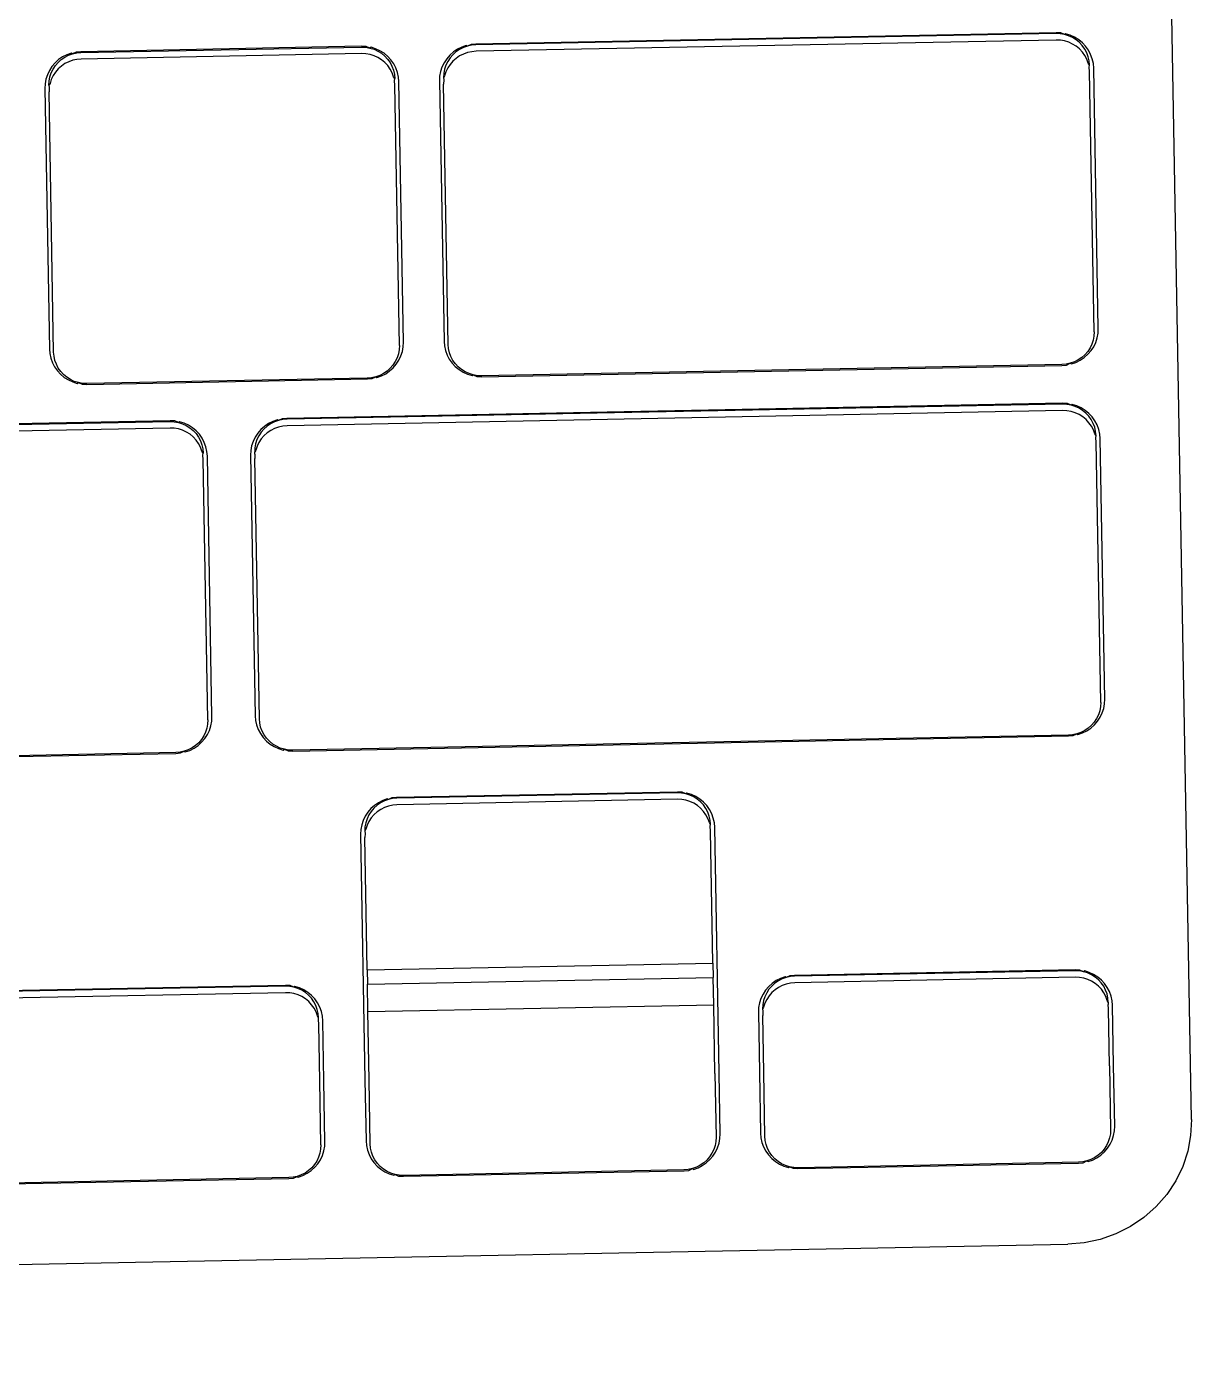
# Model space of a CAD drawing. Header units: millimetres. Extents: x -9564 to 100156, y -26854 to 24346.
# Drawn here: x 67172 to 67221.1, y -3051.8 to -2996 of the extents above; entities that cross this region are included whole.
import ezdxf

# ---------------------------------------------------------------- set-up
doc = ezdxf.new("R2010")
doc.units = ezdxf.units.MM
doc.header["$LTSCALE"] = 100
doc.layers.add('Muebles', color=112, linetype='Continuous')

msp = doc.modelspace()

# ---------------------------------------------------------------- linework, layer by layer
at = {"layer": 'Muebles'}
for p, q in [((67221.076, -3041.999), (67219.173, -2934.148)), ((67190.756, -2996.735), (67190.603, -2996.806)), ((67190.954, -2996.718), (67190.756, -2996.735)), ((67215.378, -2996.242), (67190.954, -2996.718)), ((67215.373, -2996.277), (67190.961, -2996.753)), ((67215.377, -2996.55), (67190.965, -2997.026)), ((67215.554, -2996.285), (67215.373, -2996.277)), ((67215.559, -2996.558), (67215.377, -2996.55)), ((67215.576, -2996.251), (67215.378, -2996.242)), ((67215.732, -2996.316), (67215.554, -2996.285)), ((67215.737, -2996.589), (67215.559, -2996.558)), ((67215.732, -2996.316), (67215.576, -2996.251)), ((67215.778, -2996.286), (67215.732, -2996.316)), ((67215.905, -2996.37), (67215.732, -2996.316)), ((67215.91, -2996.643), (67215.737, -2996.589)), ((67215.973, -2996.346), (67215.778, -2996.286)), ((67216.069, -2996.445), (67215.905, -2996.37)), ((67216.074, -2996.718), (67215.91, -2996.643)), ((67216.158, -2996.431), (67215.973, -2996.346)), ((67216.222, -2996.54), (67216.069, -2996.445)), ((67216.227, -2996.813), (67216.074, -2996.718)), ((67216.33, -2996.538), (67216.158, -2996.431)), ((67216.36, -2996.654), (67216.222, -2996.54)), ((67216.486, -2996.667), (67216.33, -2996.538)), ((67216.482, -2996.785), (67216.36, -2996.654)), ((67216.623, -2996.814), (67216.486, -2996.667)), ((67173.565, -2997.262), (67173.398, -2997.376)), ((67173.507, -2997.373), (67173.655, -2997.272)), ((67173.746, -2997.17), (67173.565, -2997.262)), ((67173.655, -2997.272), (67173.814, -2997.19)), ((67173.937, -2997.102), (67173.746, -2997.17)), ((67173.814, -2997.19), (67173.983, -2997.13)), ((67173.983, -2997.13), (67173.937, -2997.102)), ((67174.135, -2997.059), (67173.983, -2997.13)), ((67173.983, -2997.13), (67174.159, -2997.092)), ((67174.332, -2997.042), (67174.135, -2997.059)), ((67174.159, -2997.092), (67174.338, -2997.077)), ((67186.149, -2996.812), (67174.332, -2997.042)), ((67174.338, -2997.077), (67186.143, -2996.847)), ((67186.148, -2997.12), (67174.343, -2997.35)), ((67186.143, -2996.847), (67186.323, -2996.855)), ((67186.328, -2997.128), (67186.148, -2997.12)), ((67186.346, -2996.821), (67186.149, -2996.812)), ((67186.323, -2996.855), (67186.5, -2996.886)), ((67186.504, -2997.159), (67186.328, -2997.128)), ((67186.5, -2996.886), (67186.346, -2996.821)), ((67186.545, -2996.856), (67186.5, -2996.886)), ((67186.5, -2996.886), (67186.671, -2996.94)), ((67186.676, -2997.213), (67186.504, -2997.159)), ((67186.739, -2996.916), (67186.545, -2996.856)), ((67186.671, -2996.94), (67186.833, -2997.015)), ((67186.838, -2997.288), (67186.676, -2997.213)), ((67186.922, -2997.001), (67186.739, -2996.916)), ((67186.833, -2997.015), (67186.984, -2997.11)), ((67186.989, -2997.383), (67186.838, -2997.288)), ((67187.093, -2997.109), (67186.922, -2997.001)), ((67186.984, -2997.11), (67187.121, -2997.224)), ((67187.248, -2997.237), (67187.093, -2997.109)), ((67187.121, -2997.224), (67187.242, -2997.355)), ((67187.384, -2997.385), (67187.248, -2997.237)), ((67189.862, -2997.186), (67189.73, -2997.338)), ((67189.87, -2997.303), (67189.771, -2997.452)), ((67190.013, -2997.051), (67189.862, -2997.186)), ((67189.987, -2997.168), (67189.87, -2997.303)), ((67190.121, -2997.049), (67189.987, -2997.168)), ((67190.182, -2996.937), (67190.013, -2997.051)), ((67190.27, -2996.948), (67190.121, -2997.049)), ((67190.275, -2997.221), (67190.126, -2997.322)), ((67190.363, -2996.846), (67190.182, -2996.937)), ((67190.432, -2996.866), (67190.27, -2996.948)), ((67190.437, -2997.139), (67190.275, -2997.221)), ((67190.556, -2996.778), (67190.363, -2996.846)), ((67190.603, -2996.806), (67190.432, -2996.866)), ((67190.607, -2997.079), (67190.437, -2997.139)), ((67190.603, -2996.806), (67190.556, -2996.778)), ((67190.78, -2996.768), (67190.603, -2996.806)), ((67190.785, -2997.041), (67190.607, -2997.079)), ((67190.961, -2996.753), (67190.78, -2996.768)), ((67190.965, -2997.026), (67190.785, -2997.041)), ((67216.365, -2996.927), (67216.227, -2996.813)), ((67216.487, -2997.058), (67216.365, -2996.927)), ((67216.586, -2996.93), (67216.482, -2996.785)), ((67216.59, -2997.203), (67216.487, -2997.058)), ((67216.669, -2997.087), (67216.586, -2996.93)), ((67216.674, -2997.36), (67216.59, -2997.203)), ((67216.74, -2996.978), (67216.623, -2996.814)), ((67216.73, -2997.253), (67216.669, -2997.087)), ((67216.768, -2997.426), (67216.73, -2997.253)), ((67216.833, -2997.155), (67216.74, -2996.978)), ((67216.903, -2997.342), (67216.833, -2997.155)), ((67173.008, -2997.831), (67172.922, -2998.011)), ((67173.117, -2997.663), (67173.008, -2997.831)), ((67173.084, -2997.936), (67173.161, -2997.776)), ((67173.248, -2997.51), (67173.117, -2997.663)), ((67173.161, -2997.776), (67173.258, -2997.627)), ((67173.398, -2997.376), (67173.248, -2997.51)), ((67173.258, -2997.627), (67173.374, -2997.492)), ((67173.379, -2997.765), (67173.263, -2997.9)), ((67173.374, -2997.492), (67173.507, -2997.373)), ((67173.512, -2997.646), (67173.379, -2997.765)), ((67173.659, -2997.545), (67173.512, -2997.646)), ((67173.819, -2997.463), (67173.659, -2997.545)), ((67173.988, -2997.403), (67173.819, -2997.463)), ((67174.164, -2997.365), (67173.988, -2997.403)), ((67174.343, -2997.35), (67174.164, -2997.365)), ((67187.126, -2997.497), (67186.989, -2997.383)), ((67187.247, -2997.628), (67187.126, -2997.497)), ((67187.242, -2997.355), (67187.345, -2997.5)), ((67187.349, -2997.773), (67187.247, -2997.628)), ((67187.345, -2997.5), (67187.427, -2997.657)), ((67187.432, -2997.93), (67187.349, -2997.773)), ((67187.499, -2997.548), (67187.384, -2997.385)), ((67187.427, -2997.657), (67187.488, -2997.823)), ((67187.488, -2997.823), (67187.526, -2997.996)), ((67187.592, -2997.725), (67187.499, -2997.548)), ((67187.66, -2997.912), (67187.592, -2997.725)), ((67189.532, -2997.687), (67189.469, -2997.877)), ((67189.619, -2997.506), (67189.532, -2997.687)), ((67189.639, -2997.781), (67189.606, -2997.955)), ((67189.73, -2997.338), (67189.619, -2997.506)), ((67189.694, -2997.613), (67189.639, -2997.781)), ((67189.771, -2997.452), (67189.694, -2997.613)), ((67189.776, -2997.725), (67189.699, -2997.886)), ((67189.875, -2997.577), (67189.776, -2997.725)), ((67189.992, -2997.441), (67189.875, -2997.577)), ((67190.126, -2997.322), (67189.992, -2997.441)), ((67216.735, -2997.526), (67216.674, -2997.36)), ((67216.783, -2997.602), (67216.735, -2997.526)), ((67216.783, -2997.602), (67216.768, -2997.426)), ((67216.773, -2997.699), (67216.783, -2997.602)), ((67216.788, -2997.875), (67216.773, -2997.699)), ((67216.946, -2997.537), (67216.903, -2997.342)), ((67216.962, -2997.729), (67216.946, -2997.537)), ((67217.156, -3008.701), (67216.962, -2997.729)), ((67172.824, -2998.397), (67172.814, -2998.59)), ((67172.86, -2998.201), (67172.824, -2998.397)), ((67172.922, -2998.011), (67172.86, -2998.201)), ((67172.989, -2998.456), (67172.997, -2998.279)), ((67173.034, -2998.378), (67172.989, -2998.456)), ((67172.997, -2998.279), (67173.029, -2998.105)), ((67173.029, -2998.105), (67173.084, -2997.936)), ((67173.089, -2998.209), (67173.034, -2998.378)), ((67173.166, -2998.049), (67173.089, -2998.209)), ((67173.263, -2997.9), (67173.166, -2998.049)), ((67187.492, -2998.096), (67187.432, -2997.93)), ((67187.541, -2998.172), (67187.492, -2998.096)), ((67187.526, -2997.996), (67187.541, -2998.172)), ((67187.53, -2998.269), (67187.541, -2998.172)), ((67187.545, -2998.445), (67187.53, -2998.269)), ((67187.703, -2998.107), (67187.66, -2997.912)), ((67187.719, -2998.3), (67187.703, -2998.107)), ((67187.913, -3009.271), (67187.719, -2998.3)), ((67189.433, -2998.073), (67189.423, -2998.266)), ((67189.423, -2998.266), (67189.617, -3009.238)), ((67189.469, -2997.877), (67189.433, -2998.073)), ((67189.606, -2997.955), (67189.598, -2998.132)), ((67189.644, -2998.054), (67189.598, -2998.132)), ((67189.598, -2998.132), (67189.611, -2998.228)), ((67189.611, -2998.228), (67189.602, -2998.405)), ((67189.796, -3009.365), (67189.602, -2998.405)), ((67189.699, -2997.886), (67189.644, -2998.054)), ((67216.982, -3008.835), (67216.788, -2997.875)), ((67172.814, -2998.59), (67173.008, -3009.562)), ((67172.989, -2998.456), (67173.002, -2998.552)), ((67173.002, -2998.552), (67172.993, -2998.729)), ((67173.187, -3009.689), (67172.993, -2998.729)), ((67187.739, -3009.405), (67187.545, -2998.445)), ((67216.973, -3009.012), (67216.94, -3009.186)), ((67216.982, -3008.835), (67216.973, -3009.012)), ((67217.11, -3009.091), (67217.146, -3008.895)), ((67217.146, -3008.895), (67217.156, -3008.701)), ((67173.008, -3009.562), (67173.024, -3009.754)), ((67187.73, -3009.582), (67187.698, -3009.756)), ((67187.739, -3009.405), (67187.73, -3009.582)), ((67187.867, -3009.66), (67187.903, -3009.464)), ((67187.903, -3009.464), (67187.913, -3009.271)), ((67189.617, -3009.238), (67189.633, -3009.431)), ((67189.633, -3009.431), (67189.677, -3009.625)), ((67189.811, -3009.542), (67189.796, -3009.365)), ((67189.849, -3009.714), (67189.811, -3009.542)), ((67216.808, -3009.515), (67216.709, -3009.664)), ((67216.885, -3009.355), (67216.808, -3009.515)), ((67216.849, -3009.629), (67216.96, -3009.461)), ((67216.94, -3009.186), (67216.885, -3009.355)), ((67216.96, -3009.461), (67217.047, -3009.281)), ((67217.047, -3009.281), (67217.11, -3009.091)), ((67173.024, -3009.754), (67173.067, -3009.949)), ((67173.067, -3009.949), (67173.135, -3010.136)), ((67173.135, -3010.136), (67173.228, -3010.313)), ((67173.202, -3009.865), (67173.187, -3009.689)), ((67173.24, -3010.038), (67173.202, -3009.865)), ((67173.3, -3010.204), (67173.24, -3010.038)), ((67187.567, -3010.085), (67187.469, -3010.234)), ((67187.643, -3009.925), (67187.567, -3010.085)), ((67187.61, -3010.198), (67187.719, -3010.031)), ((67187.698, -3009.756), (67187.643, -3009.925)), ((67187.719, -3010.031), (67187.806, -3009.85)), ((67187.806, -3009.85), (67187.867, -3009.66)), ((67189.677, -3009.625), (67189.746, -3009.813)), ((67189.746, -3009.813), (67189.839, -3009.99)), ((67189.839, -3009.99), (67189.956, -3010.153)), ((67189.91, -3009.881), (67189.849, -3009.714)), ((67189.994, -3010.038), (67189.91, -3009.881)), ((67189.956, -3010.153), (67190.093, -3010.301)), ((67190.097, -3010.183), (67189.994, -3010.038)), ((67216.147, -3010.101), (67215.977, -3010.161)), ((67216.023, -3010.19), (67216.216, -3010.122)), ((67216.309, -3010.02), (67216.147, -3010.101)), ((67216.216, -3010.122), (67216.398, -3010.03)), ((67216.458, -3009.918), (67216.309, -3010.02)), ((67216.398, -3010.03), (67216.566, -3009.916)), ((67216.592, -3009.799), (67216.458, -3009.918)), ((67216.566, -3009.916), (67216.717, -3009.782)), ((67216.709, -3009.664), (67216.592, -3009.799)), ((67216.717, -3009.782), (67216.849, -3009.629)), ((67173.228, -3010.313), (67173.344, -3010.477)), ((67173.383, -3010.361), (67173.3, -3010.204)), ((67173.344, -3010.477), (67173.48, -3010.624)), ((67173.485, -3010.506), (67173.383, -3010.361)), ((67173.48, -3010.624), (67173.634, -3010.752)), ((67173.606, -3010.637), (67173.485, -3010.506)), ((67173.743, -3010.751), (67173.606, -3010.637)), ((67186.913, -3010.671), (67186.744, -3010.731)), ((67186.791, -3010.759), (67186.982, -3010.691)), ((67187.073, -3010.589), (67186.913, -3010.671)), ((67186.982, -3010.691), (67187.162, -3010.6)), ((67187.22, -3010.488), (67187.073, -3010.589)), ((67187.162, -3010.6), (67187.329, -3010.485)), ((67187.353, -3010.369), (67187.22, -3010.488)), ((67187.329, -3010.485), (67187.479, -3010.351)), ((67187.469, -3010.234), (67187.353, -3010.369)), ((67187.479, -3010.351), (67187.61, -3010.198)), ((67190.093, -3010.301), (67190.249, -3010.429)), ((67190.219, -3010.313), (67190.097, -3010.183)), ((67190.357, -3010.427), (67190.219, -3010.313)), ((67190.249, -3010.429), (67190.421, -3010.536)), ((67190.51, -3010.522), (67190.357, -3010.427)), ((67190.421, -3010.536), (67190.606, -3010.621)), ((67190.674, -3010.597), (67190.51, -3010.522)), ((67190.606, -3010.621), (67190.801, -3010.681)), ((67190.847, -3010.651), (67190.674, -3010.597)), ((67190.801, -3010.681), (67190.847, -3010.651)), ((67191.025, -3010.682), (67190.847, -3010.651)), ((67190.847, -3010.651), (67191.003, -3010.716)), ((67191.207, -3010.69), (67191.025, -3010.682)), ((67191.201, -3010.725), (67215.625, -3010.249)), ((67215.619, -3010.214), (67191.207, -3010.69)), ((67215.799, -3010.199), (67215.619, -3010.214)), ((67215.625, -3010.249), (67215.823, -3010.233)), ((67215.977, -3010.161), (67215.799, -3010.199)), ((67215.823, -3010.233), (67215.977, -3010.161)), ((67215.977, -3010.161), (67216.023, -3010.19)), ((67173.634, -3010.752), (67173.805, -3010.86)), ((67173.894, -3010.846), (67173.743, -3010.751)), ((67173.805, -3010.86), (67173.989, -3010.945)), ((67174.057, -3010.921), (67173.894, -3010.846)), ((67173.989, -3010.945), (67174.182, -3011.005)), ((67174.228, -3010.975), (67174.057, -3010.921)), ((67174.182, -3011.005), (67174.228, -3010.975)), ((67174.404, -3011.006), (67174.228, -3010.975)), ((67174.228, -3010.975), (67174.382, -3011.04)), ((67174.382, -3011.04), (67174.579, -3011.049)), ((67174.584, -3011.014), (67174.404, -3011.006)), ((67174.579, -3011.049), (67186.396, -3010.819)), ((67186.389, -3010.784), (67174.584, -3011.014)), ((67186.568, -3010.769), (67186.389, -3010.784)), ((67186.396, -3010.819), (67186.592, -3010.802)), ((67186.744, -3010.731), (67186.568, -3010.769)), ((67186.592, -3010.802), (67186.744, -3010.731)), ((67186.744, -3010.731), (67186.791, -3010.759)), ((67191.003, -3010.716), (67191.201, -3010.725)), ((67215.653, -3011.845), (67183.004, -3012.482)), ((67215.648, -3011.881), (67183.011, -3012.517)), ((67215.653, -3012.154), (67183.015, -3012.79)), ((67215.829, -3011.889), (67215.648, -3011.881)), ((67215.852, -3011.854), (67215.653, -3011.845)), ((67215.834, -3012.162), (67215.653, -3012.154)), ((67216.008, -3011.92), (67215.829, -3011.889)), ((67216.012, -3012.193), (67215.834, -3012.162)), ((67216.008, -3011.92), (67215.852, -3011.854)), ((67216.053, -3011.889), (67216.008, -3011.92)), ((67216.18, -3011.973), (67216.008, -3011.92)), ((67216.185, -3012.246), (67216.012, -3012.193)), ((67216.248, -3011.95), (67216.053, -3011.889)), ((67216.345, -3012.048), (67216.18, -3011.973)), ((67216.349, -3012.321), (67216.185, -3012.246)), ((67216.433, -3012.034), (67216.248, -3011.95)), ((67216.497, -3012.143), (67216.345, -3012.048)), ((67216.502, -3012.416), (67216.349, -3012.321)), ((67216.605, -3012.142), (67216.433, -3012.034)), ((67216.636, -3012.257), (67216.497, -3012.143)), ((67216.761, -3012.27), (67216.605, -3012.142)), ((67216.758, -3012.388), (67216.636, -3012.257)), ((67216.861, -3012.533), (67216.758, -3012.388)), ((67216.899, -3012.417), (67216.761, -3012.27)), ((67178.086, -3012.578), (67166.269, -3012.808)), ((67166.275, -3012.843), (67178.081, -3012.613)), ((67178.086, -3012.886), (67166.28, -3013.116)), ((67178.081, -3012.613), (67178.26, -3012.621)), ((67178.283, -3012.587), (67178.086, -3012.578)), ((67178.265, -3012.894), (67178.086, -3012.886)), ((67178.26, -3012.621), (67178.437, -3012.652)), ((67178.442, -3012.925), (67178.265, -3012.894)), ((67178.437, -3012.652), (67178.283, -3012.587)), ((67178.483, -3012.622), (67178.437, -3012.652)), ((67178.437, -3012.652), (67178.608, -3012.705)), ((67178.613, -3012.978), (67178.442, -3012.925)), ((67178.676, -3012.682), (67178.483, -3012.622)), ((67178.608, -3012.705), (67178.771, -3012.781)), ((67178.86, -3012.767), (67178.676, -3012.682)), ((67178.771, -3012.781), (67178.922, -3012.876)), ((67179.03, -3012.874), (67178.86, -3012.767)), ((67178.922, -3012.876), (67179.059, -3012.99)), ((67179.185, -3013.003), (67179.03, -3012.874)), ((67182.063, -3012.815), (67181.912, -3012.949)), ((67182.037, -3012.932), (67181.92, -3013.067)), ((67182.171, -3012.812), (67182.037, -3012.932)), ((67182.231, -3012.701), (67182.063, -3012.815)), ((67182.32, -3012.711), (67182.171, -3012.812)), ((67182.413, -3012.609), (67182.231, -3012.701)), ((67182.482, -3012.63), (67182.32, -3012.711)), ((67182.487, -3012.903), (67182.325, -3012.984)), ((67182.606, -3012.541), (67182.413, -3012.609)), ((67182.652, -3012.57), (67182.482, -3012.63)), ((67182.657, -3012.843), (67182.487, -3012.903)), ((67182.652, -3012.57), (67182.606, -3012.541)), ((67182.806, -3012.498), (67182.652, -3012.57)), ((67182.83, -3012.532), (67182.652, -3012.57)), ((67182.835, -3012.805), (67182.657, -3012.843)), ((67183.004, -3012.482), (67182.806, -3012.498)), ((67183.011, -3012.517), (67182.83, -3012.532)), ((67183.015, -3012.79), (67182.835, -3012.805)), ((67216.64, -3012.53), (67216.502, -3012.416)), ((67216.762, -3012.661), (67216.64, -3012.53)), ((67216.866, -3012.806), (67216.762, -3012.661)), ((67216.944, -3012.69), (67216.861, -3012.533)), ((67216.949, -3012.963), (67216.866, -3012.806)), ((67217.015, -3012.581), (67216.899, -3012.417)), ((67217.005, -3012.856), (67216.944, -3012.69)), ((67217.044, -3013.029), (67217.005, -3012.856)), ((67217.109, -3012.758), (67217.015, -3012.581)), ((67217.178, -3012.945), (67217.109, -3012.758)), ((67217.221, -3013.14), (67217.178, -3012.945)), ((67178.775, -3013.054), (67178.613, -3012.978)), ((67178.926, -3013.149), (67178.775, -3013.054)), ((67179.064, -3013.263), (67178.926, -3013.149)), ((67179.059, -3012.99), (67179.18, -3013.12)), ((67179.184, -3013.393), (67179.064, -3013.263)), ((67179.18, -3013.12), (67179.282, -3013.265)), ((67179.287, -3013.538), (67179.184, -3013.393)), ((67179.321, -3013.15), (67179.185, -3013.003)), ((67179.282, -3013.265), (67179.364, -3013.422)), ((67179.437, -3013.314), (67179.321, -3013.15)), ((67179.364, -3013.422), (67179.425, -3013.589)), ((67179.529, -3013.491), (67179.437, -3013.314)), ((67179.598, -3013.678), (67179.529, -3013.491)), ((67181.582, -3013.45), (67181.519, -3013.64)), ((67181.669, -3013.27), (67181.582, -3013.45)), ((67181.78, -3013.102), (67181.669, -3013.27)), ((67181.744, -3013.376), (67181.689, -3013.545)), ((67181.821, -3013.216), (67181.744, -3013.376)), ((67181.826, -3013.489), (67181.749, -3013.649)), ((67181.912, -3012.949), (67181.78, -3013.102)), ((67181.92, -3013.067), (67181.821, -3013.216)), ((67181.924, -3013.34), (67181.826, -3013.489)), ((67182.042, -3013.205), (67181.924, -3013.34)), ((67182.176, -3013.086), (67182.042, -3013.205)), ((67182.325, -3012.984), (67182.176, -3013.086)), ((67217.01, -3013.129), (67216.949, -3012.963)), ((67217.059, -3013.205), (67217.01, -3013.129)), ((67217.059, -3013.205), (67217.044, -3013.029)), ((67217.049, -3013.302), (67217.059, -3013.205)), ((67217.063, -3013.478), (67217.049, -3013.302)), ((67217.257, -3024.439), (67217.063, -3013.478)), ((67217.238, -3013.333), (67217.221, -3013.14)), ((67217.431, -3024.304), (67217.238, -3013.333)), ((67179.369, -3013.696), (67179.287, -3013.538)), ((67179.43, -3013.862), (67179.369, -3013.696)), ((67179.425, -3013.589), (67179.463, -3013.762)), ((67179.478, -3013.938), (67179.43, -3013.862)), ((67179.463, -3013.762), (67179.478, -3013.938)), ((67179.468, -3014.035), (67179.478, -3013.938)), ((67179.483, -3014.211), (67179.468, -3014.035)), ((67179.64, -3013.872), (67179.598, -3013.678)), ((67179.657, -3014.065), (67179.64, -3013.872)), ((67179.85, -3025.037), (67179.657, -3014.065)), ((67181.483, -3013.836), (67181.473, -3014.03)), ((67181.473, -3014.03), (67181.667, -3025.001)), ((67181.519, -3013.64), (67181.483, -3013.836)), ((67181.656, -3013.719), (67181.648, -3013.895)), ((67181.693, -3013.818), (67181.648, -3013.895)), ((67181.661, -3013.992), (67181.648, -3013.895)), ((67181.661, -3013.992), (67181.652, -3014.168)), ((67181.689, -3013.545), (67181.656, -3013.719)), ((67181.749, -3013.649), (67181.693, -3013.818)), ((67179.676, -3025.171), (67179.483, -3014.211)), ((67181.846, -3025.129), (67181.652, -3014.168)), ((67217.248, -3024.615), (67217.216, -3024.789)), ((67217.257, -3024.439), (67217.248, -3024.615)), ((67217.385, -3024.694), (67217.421, -3024.498)), ((67217.421, -3024.498), (67217.431, -3024.304)), ((67179.676, -3025.171), (67179.667, -3025.348)), ((67179.805, -3025.426), (67179.841, -3025.23)), ((67179.841, -3025.23), (67179.85, -3025.037)), ((67181.667, -3025.001), (67181.683, -3025.194)), ((67181.683, -3025.194), (67181.727, -3025.389)), ((67181.861, -3025.305), (67181.846, -3025.129)), ((67217.083, -3025.118), (67216.985, -3025.267)), ((67216.993, -3025.385), (67217.125, -3025.232)), ((67217.16, -3024.958), (67217.083, -3025.118)), ((67217.125, -3025.232), (67217.235, -3025.064)), ((67217.216, -3024.789), (67217.16, -3024.958)), ((67217.235, -3025.064), (67217.323, -3024.884)), ((67217.323, -3024.884), (67217.385, -3024.694)), ((67179.581, -3025.69), (67179.504, -3025.851)), ((67179.547, -3025.964), (67179.657, -3025.796)), ((67179.635, -3025.522), (67179.581, -3025.69)), ((67179.667, -3025.348), (67179.635, -3025.522)), ((67179.657, -3025.796), (67179.743, -3025.616)), ((67179.743, -3025.616), (67179.805, -3025.426)), ((67181.727, -3025.389), (67181.796, -3025.576)), ((67181.796, -3025.576), (67181.889, -3025.753)), ((67181.899, -3025.478), (67181.861, -3025.305)), ((67181.889, -3025.753), (67182.006, -3025.917)), ((67181.96, -3025.644), (67181.899, -3025.478)), ((67182.043, -3025.801), (67181.96, -3025.644)), ((67216.252, -3025.764), (67216.075, -3025.802)), ((67216.098, -3025.836), (67216.252, -3025.764)), ((67216.423, -3025.704), (67216.252, -3025.764)), ((67216.252, -3025.764), (67216.298, -3025.793)), ((67216.298, -3025.793), (67216.491, -3025.725)), ((67216.584, -3025.623), (67216.423, -3025.704)), ((67216.491, -3025.725), (67216.673, -3025.633)), ((67216.733, -3025.522), (67216.584, -3025.623)), ((67216.673, -3025.633), (67216.841, -3025.519)), ((67216.867, -3025.402), (67216.733, -3025.522)), ((67216.841, -3025.519), (67216.993, -3025.385)), ((67216.985, -3025.267), (67216.867, -3025.402)), ((67179.01, -3026.355), (67178.85, -3026.436)), ((67179.158, -3026.254), (67179.01, -3026.355)), ((67179.1, -3026.365), (67179.266, -3026.251)), ((67179.291, -3026.135), (67179.158, -3026.254)), ((67179.266, -3026.251), (67179.416, -3026.117)), ((67179.407, -3026), (67179.291, -3026.135)), ((67179.504, -3025.851), (67179.407, -3026)), ((67179.416, -3026.117), (67179.547, -3025.964)), ((67182.006, -3025.917), (67182.143, -3026.064)), ((67182.147, -3025.946), (67182.043, -3025.801)), ((67182.143, -3026.064), (67182.299, -3026.193)), ((67182.269, -3026.077), (67182.147, -3025.946)), ((67182.407, -3026.191), (67182.269, -3026.077)), ((67182.299, -3026.193), (67182.471, -3026.3)), ((67182.56, -3026.286), (67182.407, -3026.191)), ((67182.471, -3026.3), (67182.656, -3026.385)), ((67182.724, -3026.361), (67182.56, -3026.286)), ((67183.251, -3026.489), (67215.9, -3025.852)), ((67215.894, -3025.817), (67183.256, -3026.454)), ((67216.075, -3025.802), (67215.894, -3025.817)), ((67215.9, -3025.852), (67216.098, -3025.836)), ((67166.516, -3026.815), (67178.333, -3026.585)), ((67178.327, -3026.55), (67166.521, -3026.78)), ((67178.506, -3026.535), (67178.327, -3026.55)), ((67178.333, -3026.585), (67178.53, -3026.568)), ((67178.681, -3026.497), (67178.506, -3026.535)), ((67178.53, -3026.568), (67178.681, -3026.497)), ((67178.85, -3026.436), (67178.681, -3026.497)), ((67178.681, -3026.497), (67178.728, -3026.525)), ((67178.728, -3026.525), (67178.919, -3026.457)), ((67178.919, -3026.457), (67179.1, -3026.365)), ((67182.656, -3026.385), (67182.851, -3026.445)), ((67182.897, -3026.414), (67182.724, -3026.361)), ((67182.851, -3026.445), (67182.897, -3026.414)), ((67183.075, -3026.446), (67182.897, -3026.414)), ((67182.897, -3026.414), (67183.053, -3026.48)), ((67183.053, -3026.48), (67183.251, -3026.489)), ((67183.256, -3026.454), (67183.075, -3026.446)), ((67187.037, -3028.569), (67186.857, -3028.66)), ((67187.106, -3028.589), (67186.947, -3028.671)), ((67187.229, -3028.501), (67187.037, -3028.569)), ((67187.275, -3028.529), (67187.106, -3028.589)), ((67187.275, -3028.529), (67187.229, -3028.501)), ((67187.427, -3028.458), (67187.275, -3028.529)), ((67187.451, -3028.491), (67187.275, -3028.529)), ((67187.624, -3028.441), (67187.427, -3028.458)), ((67187.63, -3028.476), (67187.451, -3028.491)), ((67199.441, -3028.211), (67187.624, -3028.441)), ((67199.435, -3028.246), (67187.63, -3028.476)), ((67199.44, -3028.519), (67187.635, -3028.749)), ((67199.615, -3028.254), (67199.435, -3028.246)), ((67199.62, -3028.527), (67199.44, -3028.519)), ((67199.638, -3028.22), (67199.441, -3028.211)), ((67199.792, -3028.285), (67199.615, -3028.254)), ((67199.796, -3028.558), (67199.62, -3028.527)), ((67199.792, -3028.285), (67199.638, -3028.22)), ((67199.837, -3028.255), (67199.792, -3028.285)), ((67199.963, -3028.339), (67199.792, -3028.285)), ((67199.968, -3028.612), (67199.796, -3028.558)), ((67200.031, -3028.315), (67199.837, -3028.255)), ((67200.125, -3028.414), (67199.963, -3028.339)), ((67200.214, -3028.4), (67200.031, -3028.315)), ((67200.276, -3028.509), (67200.125, -3028.414)), ((67200.385, -3028.508), (67200.214, -3028.4)), ((67200.413, -3028.623), (67200.276, -3028.509)), ((67200.54, -3028.636), (67200.385, -3028.508)), ((67186.409, -3029.062), (67186.3, -3029.23)), ((67186.54, -3028.909), (67186.409, -3029.062)), ((67186.55, -3029.026), (67186.453, -3029.175)), ((67186.69, -3028.775), (67186.54, -3028.909)), ((67186.666, -3028.891), (67186.55, -3029.026)), ((67186.799, -3028.772), (67186.666, -3028.891)), ((67186.804, -3029.045), (67186.671, -3029.164)), ((67186.857, -3028.66), (67186.69, -3028.775)), ((67186.947, -3028.671), (67186.799, -3028.772)), ((67186.951, -3028.944), (67186.804, -3029.045)), ((67187.111, -3028.862), (67186.951, -3028.944)), ((67187.28, -3028.802), (67187.111, -3028.862)), ((67187.456, -3028.764), (67187.28, -3028.802)), ((67187.635, -3028.749), (67187.456, -3028.764)), ((67200.13, -3028.687), (67199.968, -3028.612)), ((67200.281, -3028.782), (67200.13, -3028.687)), ((67200.418, -3028.896), (67200.281, -3028.782)), ((67200.534, -3028.754), (67200.413, -3028.623)), ((67200.539, -3029.027), (67200.418, -3028.896)), ((67200.637, -3028.899), (67200.534, -3028.754)), ((67200.641, -3029.172), (67200.539, -3029.027)), ((67200.676, -3028.784), (67200.54, -3028.636)), ((67200.719, -3029.056), (67200.637, -3028.899)), ((67200.791, -3028.947), (67200.676, -3028.784)), ((67200.78, -3029.222), (67200.719, -3029.056)), ((67200.884, -3029.124), (67200.791, -3028.947)), ((67200.952, -3029.311), (67200.884, -3029.124)), ((67186.152, -3029.6), (67186.116, -3029.796)), ((67186.214, -3029.41), (67186.152, -3029.6)), ((67186.3, -3029.23), (67186.214, -3029.41)), ((67186.289, -3029.678), (67186.281, -3029.855)), ((67186.321, -3029.504), (67186.289, -3029.678)), ((67186.376, -3029.335), (67186.321, -3029.504)), ((67186.381, -3029.608), (67186.326, -3029.777)), ((67186.453, -3029.175), (67186.376, -3029.335)), ((67186.458, -3029.448), (67186.381, -3029.608)), ((67186.555, -3029.299), (67186.458, -3029.448)), ((67186.671, -3029.164), (67186.555, -3029.299)), ((67200.724, -3029.329), (67200.641, -3029.172)), ((67200.784, -3029.495), (67200.724, -3029.329)), ((67200.818, -3029.395), (67200.78, -3029.222)), ((67200.833, -3029.571), (67200.784, -3029.495)), ((67200.833, -3029.571), (67200.818, -3029.395)), ((67200.822, -3029.668), (67200.833, -3029.571)), ((67200.837, -3029.844), (67200.822, -3029.668)), ((67200.995, -3029.506), (67200.952, -3029.311)), ((67201.011, -3029.698), (67200.995, -3029.506)), ((67201.194, -3040.053), (67201.011, -3029.698)), ((67186.116, -3029.796), (67186.106, -3029.989)), ((67186.106, -3029.989), (67186.289, -3040.344)), ((67186.326, -3029.777), (67186.281, -3029.855)), ((67186.281, -3029.855), (67186.294, -3029.951)), ((67186.294, -3029.951), (67186.285, -3030.128)), ((67186.384, -3035.696), (67186.285, -3030.128)), ((67200.936, -3035.412), (67200.837, -3029.844)), ((67186.384, -3035.696), (67200.936, -3035.412)), ((67186.384, -3035.696), (67186.394, -3036.304)), ((67200.936, -3035.412), (67200.946, -3036.021)), ((67216.185, -3035.703), (67204.368, -3035.934)), ((67216.18, -3035.739), (67204.374, -3035.969)), ((67216.359, -3035.747), (67216.18, -3035.739)), ((67216.382, -3035.712), (67216.185, -3035.703)), ((67216.536, -3035.778), (67216.359, -3035.747)), ((67216.536, -3035.778), (67216.382, -3035.712)), ((67216.582, -3035.747), (67216.536, -3035.778)), ((67216.707, -3035.831), (67216.536, -3035.778)), ((67216.775, -3035.808), (67216.582, -3035.747)), ((67216.869, -3035.906), (67216.707, -3035.831)), ((67216.959, -3035.893), (67216.775, -3035.808)), ((67182.947, -3036.351), (67171.129, -3036.582)), ((67182.941, -3036.386), (67171.136, -3036.617)), ((67183.121, -3036.395), (67182.941, -3036.386)), ((67183.144, -3036.36), (67182.947, -3036.351)), ((67183.298, -3036.426), (67183.121, -3036.395)), ((67183.298, -3036.426), (67183.144, -3036.36)), ((67183.343, -3036.395), (67183.298, -3036.426)), ((67183.537, -3036.456), (67183.343, -3036.395)), ((67186.394, -3036.304), (67200.946, -3036.021)), ((67186.415, -3037.459), (67186.394, -3036.304)), ((67200.967, -3037.175), (67200.946, -3036.021)), ((67203.285, -3036.402), (67203.154, -3036.554)), ((67203.435, -3036.267), (67203.285, -3036.402)), ((67203.41, -3036.384), (67203.294, -3036.519)), ((67203.543, -3036.264), (67203.41, -3036.384)), ((67203.601, -3036.153), (67203.435, -3036.267)), ((67203.691, -3036.163), (67203.543, -3036.264)), ((67203.782, -3036.061), (67203.601, -3036.153)), ((67203.851, -3036.082), (67203.691, -3036.163)), ((67203.855, -3036.355), (67203.696, -3036.436)), ((67203.973, -3035.993), (67203.782, -3036.061)), ((67204.02, -3036.022), (67203.851, -3036.082)), ((67204.024, -3036.295), (67203.855, -3036.355)), ((67204.02, -3036.022), (67203.973, -3035.993)), ((67204.171, -3035.95), (67204.02, -3036.022)), ((67204.195, -3035.984), (67204.02, -3036.022)), ((67204.2, -3036.257), (67204.024, -3036.295)), ((67204.368, -3035.934), (67204.171, -3035.95)), ((67204.374, -3035.969), (67204.195, -3035.984)), ((67204.379, -3036.242), (67204.2, -3036.257)), ((67216.184, -3036.012), (67204.379, -3036.242)), ((67216.364, -3036.02), (67216.184, -3036.012)), ((67216.541, -3036.051), (67216.364, -3036.02)), ((67216.712, -3036.104), (67216.541, -3036.051)), ((67216.874, -3036.179), (67216.712, -3036.104)), ((67217.021, -3036.002), (67216.869, -3035.906)), ((67217.025, -3036.275), (67216.874, -3036.179)), ((67217.129, -3036), (67216.959, -3035.893)), ((67217.158, -3036.116), (67217.021, -3036.002)), ((67217.162, -3036.389), (67217.025, -3036.275)), ((67217.284, -3036.129), (67217.129, -3036)), ((67217.278, -3036.246), (67217.158, -3036.116)), ((67217.283, -3036.519), (67217.162, -3036.389)), ((67217.381, -3036.391), (67217.278, -3036.246)), ((67217.42, -3036.276), (67217.284, -3036.129)), ((67217.463, -3036.548), (67217.381, -3036.391)), ((67217.535, -3036.44), (67217.42, -3036.276)), ((67182.946, -3036.66), (67171.141, -3036.89)), ((67183.126, -3036.668), (67182.946, -3036.66)), ((67183.302, -3036.699), (67183.126, -3036.668)), ((67183.469, -3036.479), (67183.298, -3036.426)), ((67183.473, -3036.752), (67183.302, -3036.699)), ((67183.631, -3036.554), (67183.469, -3036.479)), ((67183.636, -3036.827), (67183.473, -3036.752)), ((67183.72, -3036.541), (67183.537, -3036.456)), ((67183.782, -3036.65), (67183.631, -3036.554)), ((67183.787, -3036.923), (67183.636, -3036.827)), ((67183.891, -3036.648), (67183.72, -3036.541)), ((67183.919, -3036.763), (67183.782, -3036.65)), ((67183.924, -3037.036), (67183.787, -3036.923)), ((67184.045, -3036.777), (67183.891, -3036.648)), ((67184.04, -3036.894), (67183.919, -3036.763)), ((67184.142, -3037.039), (67184.04, -3036.894)), ((67184.182, -3036.924), (67184.045, -3036.777)), ((67184.297, -3037.088), (67184.182, -3036.924)), ((67202.958, -3036.902), (67202.896, -3037.092)), ((67203.044, -3036.722), (67202.958, -3036.902)), ((67203.154, -3036.554), (67203.044, -3036.722)), ((67203.12, -3036.828), (67203.065, -3036.996)), ((67203.197, -3036.668), (67203.12, -3036.828)), ((67203.202, -3036.941), (67203.125, -3037.101)), ((67203.294, -3036.519), (67203.197, -3036.668)), ((67203.299, -3036.792), (67203.202, -3036.941)), ((67203.415, -3036.657), (67203.299, -3036.792)), ((67203.548, -3036.537), (67203.415, -3036.657)), ((67203.696, -3036.436), (67203.548, -3036.537)), ((67217.386, -3036.664), (67217.283, -3036.519)), ((67217.468, -3036.821), (67217.386, -3036.664)), ((67217.524, -3036.715), (67217.463, -3036.548)), ((67217.529, -3036.988), (67217.468, -3036.821)), ((67217.562, -3036.887), (67217.524, -3036.715)), ((67217.628, -3036.617), (67217.535, -3036.44)), ((67217.577, -3037.064), (67217.562, -3036.887)), ((67217.696, -3036.804), (67217.628, -3036.617)), ((67217.739, -3036.998), (67217.696, -3036.804)), ((67184.045, -3037.167), (67183.924, -3037.036)), ((67184.147, -3037.312), (67184.045, -3037.167)), ((67184.225, -3037.196), (67184.142, -3037.039)), ((67184.23, -3037.469), (67184.147, -3037.312)), ((67184.285, -3037.362), (67184.225, -3037.196)), ((67184.29, -3037.636), (67184.23, -3037.469)), ((67184.324, -3037.535), (67184.285, -3037.362)), ((67184.39, -3037.264), (67184.297, -3037.088)), ((67184.458, -3037.452), (67184.39, -3037.264)), ((67184.501, -3037.646), (67184.458, -3037.452)), ((67186.415, -3037.459), (67200.967, -3037.175)), ((67186.466, -3040.34), (67186.415, -3037.459)), ((67201.017, -3040.057), (67200.967, -3037.175)), ((67202.86, -3037.288), (67202.851, -3037.482)), ((67202.851, -3037.482), (67202.895, -3040.02)), ((67202.896, -3037.092), (67202.86, -3037.288)), ((67203.033, -3037.171), (67203.025, -3037.347)), ((67203.07, -3037.269), (67203.025, -3037.347)), ((67203.025, -3037.347), (67203.038, -3037.444)), ((67203.038, -3037.444), (67203.03, -3037.62)), ((67203.065, -3036.996), (67203.033, -3037.171)), ((67203.125, -3037.101), (67203.07, -3037.269)), ((67217.577, -3037.064), (67217.529, -3036.988)), ((67217.577, -3037.064), (67217.567, -3037.16)), ((67217.582, -3037.337), (67217.567, -3037.16)), ((67217.624, -3039.733), (67217.582, -3037.337)), ((67217.756, -3037.191), (67217.739, -3036.998)), ((67217.8, -3039.729), (67217.756, -3037.191)), ((67184.338, -3037.711), (67184.29, -3037.636)), ((67184.338, -3037.711), (67184.324, -3037.535)), ((67184.328, -3037.808), (67184.338, -3037.711)), ((67184.343, -3037.984), (67184.328, -3037.808)), ((67184.385, -3040.381), (67184.343, -3037.984)), ((67184.517, -3037.839), (67184.501, -3037.646)), ((67184.562, -3040.378), (67184.517, -3037.839)), ((67203.072, -3040.017), (67203.03, -3037.62)), ((67217.624, -3039.733), (67217.671, -3042.42)), ((67217.845, -3042.286), (67217.8, -3039.729)), ((67201.017, -3040.057), (67201.065, -3042.744)), ((67201.239, -3042.609), (67201.194, -3040.053)), ((67202.895, -3040.02), (67202.94, -3042.576)), ((67203.119, -3042.704), (67203.072, -3040.017)), ((67184.433, -3043.068), (67184.385, -3040.381)), ((67184.607, -3042.934), (67184.562, -3040.378)), ((67186.289, -3040.344), (67186.334, -3042.9)), ((67186.513, -3043.027), (67186.466, -3040.34)), ((67221.076, -3041.999), (67221.042, -3042.671)), ((67217.671, -3042.42), (67217.663, -3042.597)), ((67217.8, -3042.675), (67217.836, -3042.479)), ((67217.836, -3042.479), (67217.845, -3042.286)), ((67184.433, -3043.068), (67184.424, -3043.245)), ((67184.598, -3043.127), (67184.607, -3042.934)), ((67186.334, -3042.9), (67186.35, -3043.093)), ((67186.35, -3043.093), (67186.393, -3043.287)), ((67186.528, -3043.204), (67186.513, -3043.027)), ((67201.024, -3043.095), (67200.969, -3043.263)), ((67201.056, -3042.92), (67201.024, -3043.095)), ((67201.065, -3042.744), (67201.056, -3042.92)), ((67201.132, -3043.188), (67201.194, -3042.999)), ((67201.194, -3042.999), (67201.23, -3042.803)), ((67201.23, -3042.803), (67201.239, -3042.609)), ((67202.94, -3042.576), (67202.957, -3042.769)), ((67202.957, -3042.769), (67203, -3042.963)), ((67203, -3042.963), (67203.068, -3043.151)), ((67203.134, -3042.88), (67203.119, -3042.704)), ((67203.172, -3043.053), (67203.134, -3042.88)), ((67203.233, -3043.219), (67203.172, -3043.053)), ((67217.499, -3043.1), (67217.402, -3043.248)), ((67217.576, -3042.939), (67217.499, -3043.1)), ((67217.542, -3043.213), (67217.652, -3043.045)), ((67217.631, -3042.771), (67217.576, -3042.939)), ((67217.663, -3042.597), (67217.631, -3042.771)), ((67217.652, -3043.045), (67217.738, -3042.865)), ((67217.738, -3042.865), (67217.8, -3042.675)), ((67221.042, -3042.671), (67220.919, -3043.334)), ((67184.337, -3043.587), (67184.261, -3043.747)), ((67184.392, -3043.419), (67184.337, -3043.587)), ((67184.424, -3043.245), (67184.392, -3043.419)), ((67184.414, -3043.693), (67184.5, -3043.513)), ((67184.5, -3043.513), (67184.562, -3043.323)), ((67184.562, -3043.323), (67184.598, -3043.127)), ((67186.393, -3043.287), (67186.462, -3043.474)), ((67186.462, -3043.474), (67186.554, -3043.651)), ((67186.566, -3043.376), (67186.528, -3043.204)), ((67186.554, -3043.651), (67186.67, -3043.815)), ((67186.627, -3043.543), (67186.566, -3043.376)), ((67186.709, -3043.7), (67186.627, -3043.543)), ((67200.796, -3043.572), (67200.68, -3043.707)), ((67200.893, -3043.423), (67200.796, -3043.572)), ((67200.805, -3043.689), (67200.936, -3043.537)), ((67200.969, -3043.263), (67200.893, -3043.423)), ((67200.936, -3043.537), (67201.046, -3043.369)), ((67201.046, -3043.369), (67201.132, -3043.188)), ((67203.068, -3043.151), (67203.161, -3043.328)), ((67203.161, -3043.328), (67203.276, -3043.491)), ((67203.315, -3043.376), (67203.233, -3043.219)), ((67203.276, -3043.491), (67203.412, -3043.638)), ((67203.418, -3043.521), (67203.315, -3043.376)), ((67203.412, -3043.638), (67203.567, -3043.767)), ((67203.538, -3043.652), (67203.418, -3043.521)), ((67203.676, -3043.766), (67203.538, -3043.652)), ((67217.005, -3043.604), (67216.846, -3043.685)), ((67216.914, -3043.706), (67217.095, -3043.614)), ((67217.153, -3043.503), (67217.005, -3043.604)), ((67217.095, -3043.614), (67217.261, -3043.5)), ((67217.286, -3043.384), (67217.153, -3043.503)), ((67217.261, -3043.5), (67217.411, -3043.366)), ((67217.402, -3043.248), (67217.286, -3043.384)), ((67217.411, -3043.366), (67217.542, -3043.213)), ((67220.919, -3043.334), (67220.707, -3043.976)), ((67183.915, -3044.151), (67183.767, -3044.252)), ((67183.856, -3044.262), (67184.023, -3044.148)), ((67184.048, -3044.032), (67183.915, -3044.151)), ((67184.023, -3044.148), (67184.173, -3044.013)), ((67184.164, -3043.896), (67184.048, -3044.032)), ((67184.261, -3043.747), (67184.164, -3043.896)), ((67184.173, -3044.013), (67184.304, -3043.861)), ((67184.304, -3043.861), (67184.414, -3043.693)), ((67186.67, -3043.815), (67186.806, -3043.962)), ((67186.811, -3043.845), (67186.709, -3043.7)), ((67186.806, -3043.962), (67186.961, -3044.091)), ((67186.932, -3043.975), (67186.811, -3043.845)), ((67187.069, -3044.089), (67186.932, -3043.975)), ((67186.961, -3044.091), (67187.131, -3044.198)), ((67187.22, -3044.185), (67187.069, -3044.089)), ((67187.131, -3044.198), (67187.315, -3044.283)), ((67187.383, -3044.26), (67187.22, -3044.185)), ((67187.905, -3044.388), (67199.722, -3044.157)), ((67199.715, -3044.122), (67187.91, -3044.352)), ((67199.895, -3044.107), (67199.715, -3044.122)), ((67199.722, -3044.157), (67199.919, -3044.141)), ((67200.07, -3044.069), (67199.895, -3044.107)), ((67199.919, -3044.141), (67200.07, -3044.069)), ((67200.239, -3044.009), (67200.07, -3044.069)), ((67200.07, -3044.069), (67200.117, -3044.098)), ((67200.117, -3044.098), (67200.308, -3044.03)), ((67200.399, -3043.928), (67200.239, -3044.009)), ((67200.308, -3044.03), (67200.488, -3043.938)), ((67200.547, -3043.827), (67200.399, -3043.928)), ((67200.488, -3043.938), (67200.655, -3043.824)), ((67200.68, -3043.707), (67200.547, -3043.827)), ((67200.655, -3043.824), (67200.805, -3043.689)), ((67203.567, -3043.767), (67203.737, -3043.875)), ((67203.827, -3043.861), (67203.676, -3043.766)), ((67203.737, -3043.875), (67203.921, -3043.959)), ((67203.989, -3043.936), (67203.827, -3043.861)), ((67203.921, -3043.959), (67204.114, -3044.02)), ((67204.16, -3043.99), (67203.989, -3043.936)), ((67204.114, -3044.02), (67204.16, -3043.99)), ((67204.337, -3044.021), (67204.16, -3043.99)), ((67204.16, -3043.99), (67204.314, -3044.055)), ((67204.314, -3044.055), (67204.511, -3044.064)), ((67204.516, -3044.029), (67204.337, -3044.021)), ((67204.511, -3044.064), (67216.328, -3043.833)), ((67216.322, -3043.799), (67204.516, -3044.029)), ((67216.501, -3043.783), (67216.322, -3043.799)), ((67216.328, -3043.833), (67216.525, -3043.817)), ((67216.676, -3043.746), (67216.501, -3043.783)), ((67216.525, -3043.817), (67216.676, -3043.746)), ((67216.846, -3043.685), (67216.676, -3043.746)), ((67216.676, -3043.746), (67216.723, -3043.774)), ((67216.723, -3043.774), (67216.914, -3043.706)), ((67220.707, -3043.976), (67220.412, -3044.585)), ((67171.273, -3044.712), (67183.09, -3044.481)), ((67183.083, -3044.446), (67171.278, -3044.677)), ((67183.263, -3044.431), (67183.083, -3044.446)), ((67183.09, -3044.481), (67183.286, -3044.465)), ((67183.438, -3044.393), (67183.263, -3044.431)), ((67183.286, -3044.465), (67183.438, -3044.393)), ((67183.607, -3044.333), (67183.438, -3044.393)), ((67183.438, -3044.393), (67183.485, -3044.422)), ((67183.485, -3044.422), (67183.676, -3044.354)), ((67183.767, -3044.252), (67183.607, -3044.333)), ((67183.676, -3044.354), (67183.856, -3044.262)), ((67187.315, -3044.283), (67187.508, -3044.344)), ((67187.554, -3044.313), (67187.383, -3044.26)), ((67187.508, -3044.344), (67187.554, -3044.313)), ((67187.731, -3044.344), (67187.554, -3044.313)), ((67187.554, -3044.313), (67187.708, -3044.379)), ((67187.708, -3044.379), (67187.905, -3044.388)), ((67187.91, -3044.352), (67187.731, -3044.344)), ((67220.412, -3044.585), (67220.037, -3045.152)), ((67220.037, -3045.152), (67219.589, -3045.667)), ((67219.589, -3045.667), (67219.076, -3046.121)), ((67219.076, -3046.121), (67218.507, -3046.506)), ((67217.891, -3046.816), (67217.239, -3047.045)), ((67218.507, -3046.506), (67217.891, -3046.816)), ((66979.722, -3051.85), (67215.872, -3047.247)), ((67216.562, -3047.189), (67215.872, -3047.247)), ((67217.239, -3047.045), (67216.562, -3047.189))]:
    msp.add_line(p, q, dxfattribs=at)

doc.saveas('drawing.dxf')
